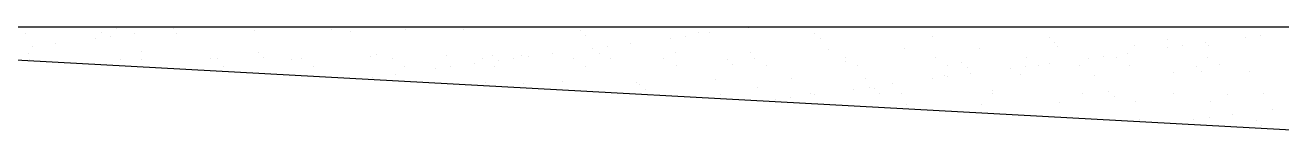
# Model space of a CAD drawing. Header units: inches. Extents: x 11.8 to 54.3, y 10.8 to 35.6.
# Drawn here: x 45.8193 to 46.1648, y 31.9143 to 31.9443 of the extents above; entities that cross this region are included whole.
import ezdxf

# ---------------------------------------------------------------- set-up
doc = ezdxf.new("R2010")
doc.units = ezdxf.units.IN
doc.header["$MEASUREMENT"] = 0
doc.layers.add('02', color=2, linetype='Continuous')

msp = doc.modelspace()

# ---------------------------------------------------------------- linework, layer by layer
at = {"layer": '02'}
for p, q in [((46.74306, 31.94434), (45.65206, 31.94434)), ((45.65206, 31.94434), (46.19756, 31.91434)), ((45.84436, 31.94408), (45.84436, 31.94408)), ((45.8601, 31.94406), (45.8601, 31.94406)), ((45.88245, 31.94348), (45.88245, 31.94348)), ((45.90339, 31.94374), (45.90339, 31.94374)), ((45.92385, 31.94365), (45.92385, 31.94365)), ((45.93986, 31.94374), (45.93986, 31.94374)), ((45.97187, 31.94346), (45.97187, 31.94346)), ((46.01822, 31.94416), (46.01822, 31.94416)), ((45.81944, 31.94253), (45.81944, 31.94253)), ((45.83857, 31.94122), (45.83857, 31.94122)), ((45.84038, 31.9428), (45.84038, 31.9428)), ((45.84273, 31.94177), (45.84273, 31.94177)), ((45.84924, 31.94262), (45.84924, 31.94262)), ((45.86084, 31.9427), (45.86084, 31.9427)), ((45.90885, 31.9431), (45.90885, 31.9431)), ((45.97335, 31.94211), (45.97335, 31.94211)), ((45.99668, 31.94132), (45.99668, 31.94132)), ((46.00085, 31.94187), (46.00085, 31.94187)), ((46.00436, 31.94276), (46.00436, 31.94276)), ((46.00735, 31.94273), (46.00735, 31.94273)), ((46.03637, 31.94248), (46.03637, 31.94248)), ((46.03784, 31.94113), (46.03784, 31.94113)), ((46.06885, 31.94177), (46.06885, 31.94177)), ((46.10086, 31.9415), (46.10086, 31.9415)), ((46.10234, 31.94015), (46.10234, 31.94015)), ((46.13335, 31.94079), (46.13335, 31.94079)), ((46.14393, 31.94), (46.14393, 31.94)), ((46.1548, 31.94143), (46.1548, 31.94143)), ((46.15896, 31.94197), (46.15896, 31.94197)), ((45.82031, 31.93706), (45.82031, 31.93706)), ((45.8212, 31.93893), (45.8212, 31.93893)), ((45.8277, 31.93979), (45.8277, 31.93979)), ((45.85132, 31.9377), (45.85132, 31.9377)), ((45.88333, 31.93743), (45.88333, 31.93743)), ((45.91581, 31.93672), (45.91581, 31.93672)), ((45.93515, 31.93651), (45.93515, 31.93651)), ((45.96428, 31.93706), (45.96428, 31.93706)), ((45.97515, 31.93849), (45.97515, 31.93849)), ((45.97722, 31.93719), (45.97722, 31.93719)), ((45.97931, 31.93904), (45.97931, 31.93904)), ((45.98582, 31.93989), (45.98582, 31.93989)), ((45.99816, 31.93746), (45.99816, 31.93746)), ((46.01863, 31.93736), (46.01863, 31.93736)), ((46.04023, 31.93814), (46.04023, 31.93814)), ((46.06117, 31.93841), (46.06117, 31.93841)), ((46.08164, 31.93831), (46.08164, 31.93831)), ((46.10325, 31.93909), (46.10325, 31.93909)), ((46.1224, 31.93716), (46.1224, 31.93716)), ((46.12419, 31.93935), (46.12419, 31.93935)), ((46.13326, 31.93859), (46.13326, 31.93859)), ((46.13743, 31.93914), (46.13743, 31.93914)), ((46.14465, 31.93925), (46.14465, 31.93925)), ((45.82049, 31.93545), (45.82049, 31.93545)), ((45.8454, 31.93549), (45.8454, 31.93549)), ((45.85119, 31.9353), (45.85119, 31.9353)), ((45.87031, 31.93554), (45.87031, 31.93554)), ((45.87214, 31.93556), (45.87214, 31.93556)), ((45.87369, 31.93339), (45.87369, 31.93339)), ((45.8848, 31.93607), (45.8848, 31.93607)), ((45.8926, 31.93547), (45.8926, 31.93547)), ((45.89522, 31.93558), (45.89522, 31.93558)), ((45.8986, 31.93343), (45.8986, 31.93343)), ((45.91421, 31.93624), (45.91421, 31.93624)), ((45.92014, 31.93563), (45.92014, 31.93563)), ((45.92351, 31.93348), (45.92351, 31.93348)), ((45.93625, 31.93337), (45.93625, 31.93337)), ((45.94275, 31.93422), (45.94275, 31.93422)), ((45.94505, 31.93567), (45.94505, 31.93567)), ((45.94782, 31.93644), (45.94782, 31.93644)), ((45.94842, 31.93352), (45.94842, 31.93352)), ((45.9493, 31.93509), (45.9493, 31.93509)), ((45.95362, 31.93565), (45.95362, 31.93565)), ((45.95561, 31.93641), (45.95561, 31.93641)), ((45.95778, 31.9362), (45.95778, 31.9362)), ((45.96996, 31.93572), (45.96996, 31.93572)), ((45.97334, 31.93357), (45.97334, 31.93357)), ((45.98031, 31.93574), (45.98031, 31.93574)), ((45.99488, 31.93576), (45.99488, 31.93576)), ((45.99825, 31.93362), (45.99825, 31.93362)), ((46.01232, 31.93546), (46.01232, 31.93546)), ((46.01379, 31.93411), (46.01379, 31.93411)), ((46.01979, 31.93581), (46.01979, 31.93581)), ((46.02316, 31.93366), (46.02316, 31.93366)), ((46.0447, 31.93585), (46.0447, 31.93585)), ((46.0448, 31.93475), (46.0448, 31.93475)), ((46.04808, 31.93371), (46.04808, 31.93371)), ((46.06962, 31.9359), (46.06962, 31.9359)), ((46.07299, 31.93375), (46.07299, 31.93375)), ((46.07681, 31.93448), (46.07681, 31.93448)), ((46.07829, 31.93313), (46.07829, 31.93313)), ((46.09436, 31.93347), (46.09436, 31.93347)), ((46.09453, 31.93595), (46.09453, 31.93595)), ((46.0979, 31.9338), (46.0979, 31.9338)), ((46.10086, 31.93433), (46.10086, 31.93433)), ((46.1093, 31.93377), (46.1093, 31.93377)), ((46.11173, 31.93576), (46.11173, 31.93576)), ((46.11589, 31.9363), (46.11589, 31.9363)), ((46.11944, 31.93599), (46.11944, 31.93599)), ((46.12282, 31.93384), (46.12282, 31.93384)), ((46.14131, 31.9335), (46.14131, 31.9335)), ((46.14436, 31.93604), (46.14436, 31.93604)), ((46.14773, 31.93389), (46.14773, 31.93389)), ((45.91471, 31.93053), (45.91471, 31.93053)), ((45.92121, 31.93139), (45.92121, 31.93139)), ((45.93208, 31.93282), (45.93208, 31.93282)), ((46.00898, 31.92996), (46.00898, 31.92996)), ((46.02992, 31.93022), (46.02992, 31.93022)), ((46.05038, 31.93013), (46.05038, 31.93013)), ((46.06866, 31.93009), (46.06866, 31.93009)), ((46.07199, 31.9309), (46.07199, 31.9309)), ((46.07283, 31.93063), (46.07283, 31.93063)), ((46.07933, 31.93149), (46.07933, 31.93149)), ((46.0902, 31.93292), (46.0902, 31.93292)), ((46.09293, 31.93117), (46.09293, 31.93117)), ((46.1134, 31.93107), (46.1134, 31.93107)), ((46.135, 31.93185), (46.135, 31.93185)), ((46.14278, 31.93214), (46.14278, 31.93214)), ((46.15594, 31.93212), (46.15594, 31.93212)), ((45.92377, 31.92942), (45.92377, 31.92942)), ((45.94597, 31.92901), (45.94597, 31.92901)), ((45.95626, 31.92871), (45.95626, 31.92871)), ((45.96691, 31.92928), (45.96691, 31.92928)), ((45.98737, 31.92918), (45.98737, 31.92918)), ((45.98827, 31.92844), (45.98827, 31.92844)), ((45.98974, 31.92709), (45.98974, 31.92709)), ((46.02075, 31.92773), (46.02075, 31.92773)), ((46.04713, 31.92725), (46.04713, 31.92725)), ((46.05129, 31.9278), (46.05129, 31.9278)), ((46.05276, 31.92746), (46.05276, 31.92746)), ((46.0578, 31.92866), (46.0578, 31.92866)), ((46.08525, 31.92675), (46.08525, 31.92675)), ((46.11726, 31.92647), (46.11726, 31.92647)), ((46.15987, 31.92615), (46.15987, 31.92615)), ((46.0104, 31.92588), (46.0104, 31.92588)), ((46.02559, 31.92442), (46.02559, 31.92442)), ((46.02976, 31.92496), (46.02976, 31.92496)), ((46.03531, 31.92592), (46.03531, 31.92592)), ((46.03626, 31.92582), (46.03626, 31.92582)), ((46.05424, 31.92611), (46.05424, 31.92611)), ((46.06022, 31.92597), (46.06022, 31.92597)), ((46.06168, 31.92299), (46.06168, 31.92299)), ((46.08214, 31.92289), (46.08214, 31.92289)), ((46.08514, 31.92601), (46.08514, 31.92601)), ((46.10375, 31.92367), (46.10375, 31.92367)), ((46.11005, 31.92606), (46.11005, 31.92606)), ((46.11873, 31.92512), (46.11873, 31.92512)), ((46.12469, 31.92394), (46.12469, 31.92394)), ((46.13496, 31.9261), (46.13496, 31.9261)), ((46.14515, 31.92384), (46.14515, 31.92384)), ((46.14974, 31.92577), (46.14974, 31.92577)), ((46.1448, 31.9194), (46.1448, 31.9194)), ((46.15131, 31.92025), (46.15131, 31.92025)), ((46.16217, 31.92168), (46.16217, 31.92168)), ((46.12569, 31.91875), (46.12569, 31.91875)), ((46.14064, 31.91885), (46.14064, 31.91885)), ((46.15645, 31.9167), (46.15645, 31.9167)), ((46.15771, 31.91847), (46.15771, 31.91847)), ((46.15918, 31.91712), (46.15918, 31.91712))]:
    msp.add_line(p, q, dxfattribs=at)

doc.saveas('drawing.dxf')
